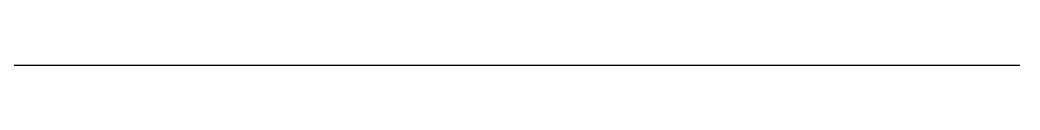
# Model space of a CAD drawing. Header units: millimetres. Extents: x -3689 to 3021565, y -698052 to -604547.
# Drawn here: x 2758078.88 to 2758083.507, y -666511.051 to -666511.051 of the extents above; entities that cross this region are included whole.
import ezdxf

# ---------------------------------------------------------------- set-up
doc = ezdxf.new("R2010")
doc.units = ezdxf.units.MM
doc.layers.add('S-METL', color=14, linetype='Continuous')

msp = doc.modelspace()

# ---------------------------------------------------------------- linework, layer by layer
at = {"layer": 'S-METL', "color": 250, "ltscale": 10}
msp.add_line((2757569.902472615, -666511.0513862688), (2758083.507485447, -666511.0513862688), dxfattribs=at)

doc.saveas('drawing.dxf')
